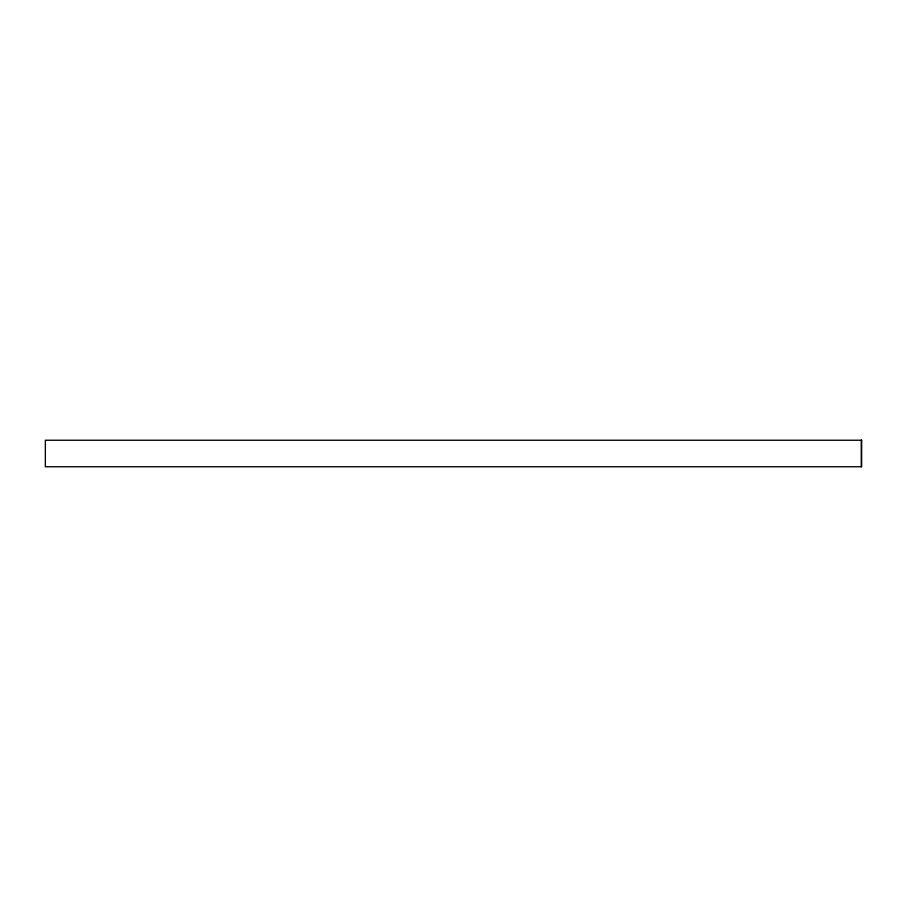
<?xml version="1.0" encoding="UTF-8"?>
<svg xmlns="http://www.w3.org/2000/svg" width="907" height="907" viewBox="0 0 907 907"><rect width="100%" height="100%" fill="white"/><g stroke="black" fill="none" stroke-linecap="round" stroke-linejoin="round"><path stroke-width="1.36" d="M861.287 440.246L861.287 466.754M861.65 440.246L45.35 440.246L45.35 466.754L861.65 466.754L861.65 440.246"/></g></svg>
